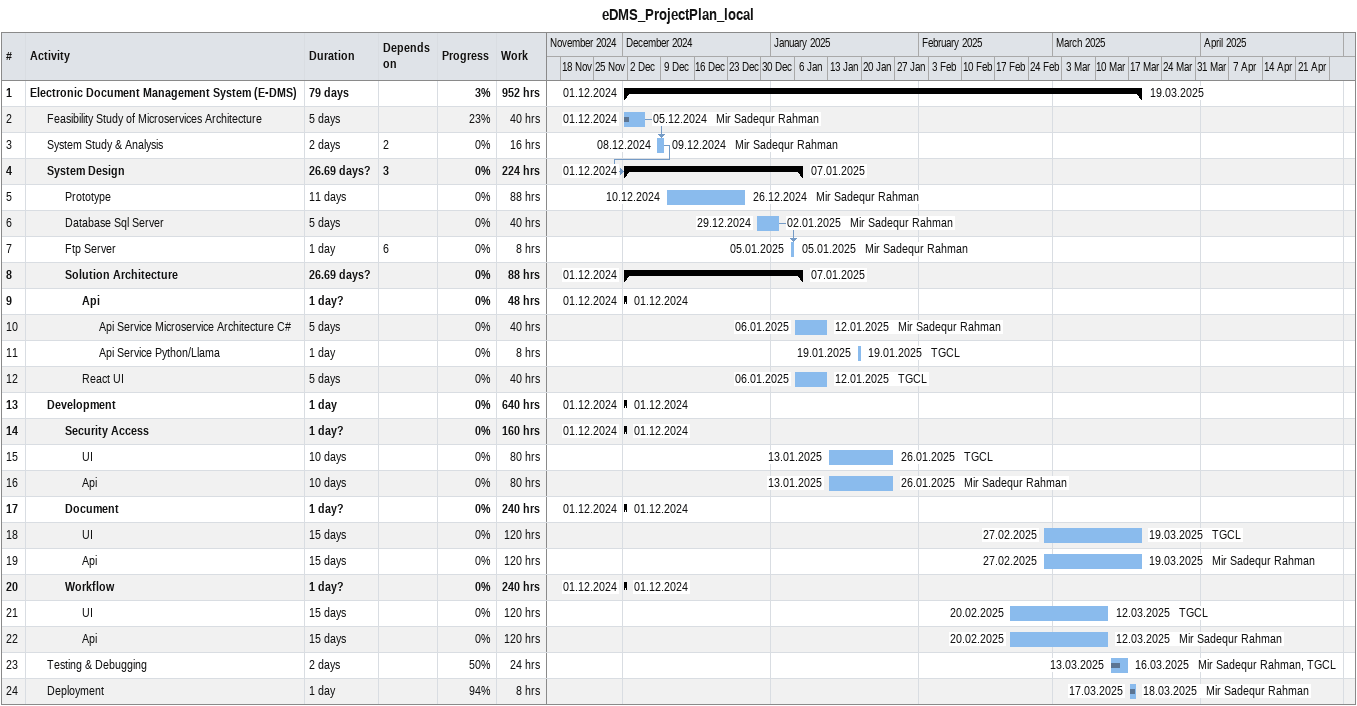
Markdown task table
eDMS_ProjectPlan_local

| ID | Level | Task | Duration | Start | Finish | Predecessors | Resources | % complete | Work (h) |
|---|---|---|---|---|---|---|---|---|---|
| 1 | 1 | **Electronic Document Management System (E-DMS)** | 79d | 2024-12-01 | 2025-03-19 |  |  | 3 | 952 |
| 2 | 2 | Feasibility Study of Microservices Architecture | 5d | 2024-12-01 | 2024-12-05 |  | Mir Sadequr Rahman | 23 | 40 |
| 3 | 2 | System Study & Analysis | 2d | 2024-12-08 | 2024-12-09 | 2 | Mir Sadequr Rahman | 0 | 16 |
| 4 | 2 | **System Design** | 26.69d? | 2024-12-01 | 2025-01-07 | 3 |  | 0 | 224 |
| 5 | 3 | Prototype | 11d | 2024-12-10 | 2024-12-26 |  | Mir Sadequr Rahman | 0 | 88 |
| 6 | 3 | Database Sql Server | 5d | 2024-12-29 | 2025-01-02 |  | Mir Sadequr Rahman | 0 | 40 |
| 7 | 3 | Ftp Server | 1d | 2025-01-05 | 2025-01-05 | 6 | Mir Sadequr Rahman | 0 | 8 |
| 8 | 3 | **Solution Architecture** | 26.69d? | 2024-12-01 | 2025-01-07 |  |  | 0 | 88 |
| 9 | 4 | **Api** | 1d? | 2024-12-01 | 2024-12-01 |  |  | 0 | 48 |
| 10 | 5 | Api Service Microservice Architecture C# | 5d | 2025-01-06 | 2025-01-12 |  | Mir Sadequr Rahman | 0 | 40 |
| 11 | 5 | Api Service Python/Llama | 1d | 2025-01-19 | 2025-01-19 |  | TGCL | 0 | 8 |
| 12 | 4 | React UI | 5d | 2025-01-06 | 2025-01-12 |  | TGCL | 0 | 40 |
| 13 | 2 | **Development** | 1d | 2024-12-01 | 2024-12-01 |  |  | 0 | 640 |
| 14 | 3 | **Security Access** | 1d? | 2024-12-01 | 2024-12-01 |  |  | 0 | 160 |
| 15 | 4 | UI | 10d | 2025-01-13 | 2025-01-26 |  | TGCL | 0 | 80 |
| 16 | 4 | Api | 10d | 2025-01-13 | 2025-01-26 |  | Mir Sadequr Rahman | 0 | 80 |
| 17 | 3 | **Document** | 1d? | 2024-12-01 | 2024-12-01 |  |  | 0 | 240 |
| 18 | 4 | UI | 15d | 2025-02-27 | 2025-03-19 |  | TGCL | 0 | 120 |
| 19 | 4 | Api | 15d | 2025-02-27 | 2025-03-19 |  | Mir Sadequr Rahman | 0 | 120 |
| 20 | 3 | **Workflow** | 1d? | 2024-12-01 | 2024-12-01 |  |  | 0 | 240 |
| 21 | 4 | UI | 15d | 2025-02-20 | 2025-03-12 |  | TGCL | 0 | 120 |
| 22 | 4 | Api | 15d | 2025-02-20 | 2025-03-12 |  | Mir Sadequr Rahman | 0 | 120 |
| 23 | 2 | Testing & Debugging | 2d | 2025-03-13 | 2025-03-16 |  | Mir Sadequr Rahman, TGCL | 50 | 24 |
| 24 | 2 | Deployment | 1d | 2025-03-17 | 2025-03-18 |  | Mir Sadequr Rahman | 94 | 8 |
